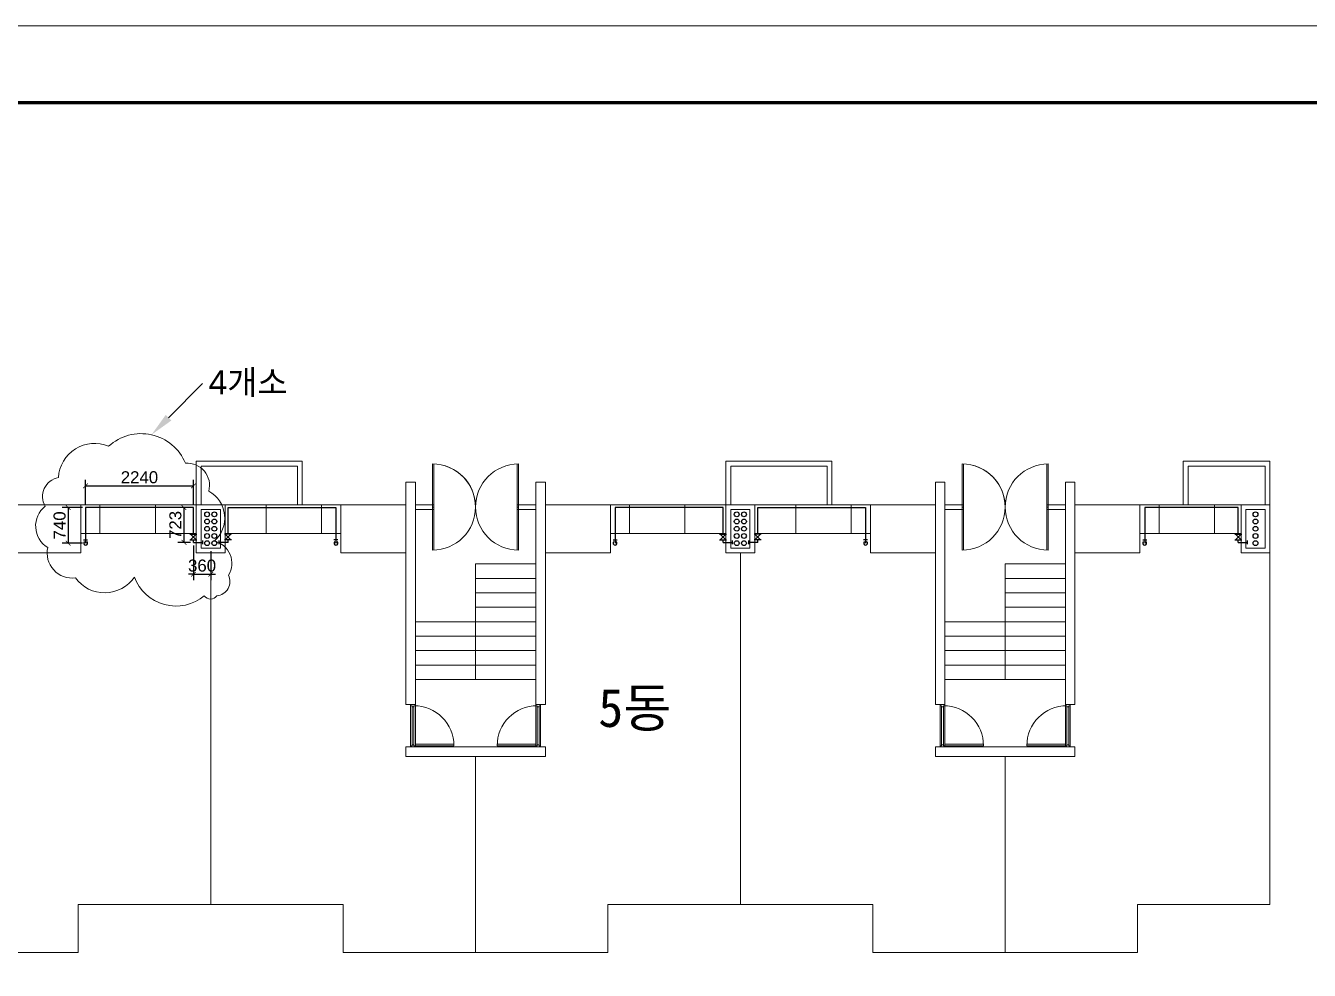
# Model space of a CAD drawing. Header units: millimetres. Extents: x 77978 to 1977917, y -128530 to 383426.
# Drawn here: x 1803352 to 1830012, y 109602 to 129213 of the extents above; entities that cross this region are included whole.
import ezdxf
from ezdxf import colors
from ezdxf.entities.mleader import LeaderData, LeaderLine
from ezdxf.math import Vec2, Vec3

# ---------------------------------------------------------------- set-up
doc = ezdxf.new("R2010")
doc.units = ezdxf.units.MM
doc.header["$LTSCALE"] = 20
doc.layers.get('0').update_dxf_attribs({"lineweight": 0})
doc.layers.add('TEXT', color=2, linetype='Continuous')
doc.layers.add('급수부품', color=2, linetype='Continuous')
for name, color, linetype, lineweight in [('WID', 6, 'Continuous', 0), ('건축선', 7, 'Continuous', 0), ('급수', 3, 'Continuous', 30), ('치수선', 1, 'Continuous', 0)]:
    doc.layers.add(name, color=color, linetype=linetype, lineweight=lineweight)
doc.styles.get("Standard").update_dxf_attribs({"font": 'arial.ttf'})
doc.styles.add('굴림800', font='', dxfattribs={"height": 800})
doc.styles.get('굴림800').set_extended_font_data('GulimChe')
doc.dimstyles.new('태림-100', dxfattribs={"dimscale": 100, "dimtxt": 2.5, "dimasz": 1, "dimexe": 1.25, "dimexo": 0.625, "dimgap": 0.5, "dimtad": 1, "dimdec": 0, "dimzin": 1, "dimdsep": 46, "dimtxsty": 'Standard', "dimblk": 'ARCHTICK', "dimcen": 2.5, "dimclrt": 2, "dimadec": 0, "dimazin": 0, "dimtfac": 1, "dimtdec": 0, "dimtix": 1, "dimtmove": 0, "dimatfit": 3, "dimfxl": 1, "dimarcsym": 0})

# ---------------------------------------------------------------- blocks, each defined once
blk = doc.blocks.new('상수도 도각-다중')
at = {"lineweight": 100}
blk.add_line((123000, 86100), (3000, 86100), dxfattribs=at)
blk.add_lwpolyline([(0, 0), (126000, 0), (126000, 89100), (0, 89100)], close=True)
blk = doc.blocks.new('A$C701459fe')
at = {"layer": '급수부품'}
for p, q in [((0, -283), (0, 284)), ((0, 233), (460, -232)), ((460, 233), (0, -232)), ((460, -283), (460, 284))]:
    blk.add_line(p, q, dxfattribs=at)
blk = doc.blocks.new('_ArchTick')
at = {"color": 0, "linetype": 'ByBlock', "const_width": 0.15}
blk.add_lwpolyline([(-0.5, -0.5), (0.5, 0.5)], dxfattribs=at)
blk = doc.blocks.new('*D5073')
at = {"layer": 'Defpoints', "color": 0}
for p in [(1806835, 119659), (1804595, 119209), (1806835, 119209)]:
    blk.add_point(p, dxfattribs=at)
at = {"layer": '치수선', "color": 0, "lineweight": -2}
for p, q in [((1804595, 119272), (1804595, 119784)), ((1806835, 119272), (1806835, 119784)), ((1804595, 119659), (1806835, 119659))]:
    blk.add_line(p, q, dxfattribs=at)
at = {"layer": '치수선', "color": 0, "linetype": 'ByBlock', "lineweight": -2, "xscale": 100, "yscale": 100, "zscale": 100, "rotation": 180}
blk.add_blockref('_ArchTick', (1804595, 119659), dxfattribs=at)
at = {"layer": '치수선', "color": 0, "linetype": 'ByBlock', "lineweight": -2, "xscale": 100, "yscale": 100, "zscale": 100}
blk.add_blockref('_ArchTick', (1806835, 119659), dxfattribs=at)
at = {"layer": '치수선', "color": 2, "insert": (1805715, 119837), "char_height": 250, "attachment_point": 5}
blk.add_mtext('2240', dxfattribs=at)
blk = doc.blocks.new('*D5074')
at = {"layer": 'Defpoints', "color": 0}
for p in [(1804595, 119209), (1804235, 118469), (1804595, 118469)]:
    blk.add_point(p, dxfattribs=at)
at = {"layer": '치수선', "color": 0, "lineweight": -2}
for p, q in [((1804532, 119209), (1804110, 119209)), ((1804235, 119209), (1804235, 118469)), ((1804532, 118469), (1804110, 118469))]:
    blk.add_line(p, q, dxfattribs=at)
at = {"layer": '치수선', "color": 0, "linetype": 'ByBlock', "lineweight": -2, "xscale": 100, "yscale": 100, "zscale": 100}
for p, rotation in [((1804235, 119209), 90), ((1804235, 118469), 270)]:
    blk.add_blockref('_ArchTick', p, dxfattribs=dict(at, rotation=rotation))
at = {"layer": '치수선', "color": 2, "insert": (1804057, 118839), "char_height": 250, "attachment_point": 5, "rotation": 90}
blk.add_mtext('740', dxfattribs=at)
blk = doc.blocks.new('*D5075')
at = {"layer": 'Defpoints', "color": 0}
for p in [(1806835, 119209), (1806639, 118487), (1806835, 118487)]:
    blk.add_point(p, dxfattribs=at)
at = {"layer": '치수선', "color": 0, "lineweight": -2}
for p, q in [((1806773, 119209), (1806514, 119209)), ((1806639, 119209), (1806639, 118487)), ((1806773, 118487), (1806514, 118487))]:
    blk.add_line(p, q, dxfattribs=at)
at = {"layer": '치수선', "color": 0, "linetype": 'ByBlock', "lineweight": -2, "xscale": 100, "yscale": 100, "zscale": 100}
for p, rotation in [((1806639, 119209), 90), ((1806639, 118487), 270)]:
    blk.add_blockref('_ArchTick', p, dxfattribs=dict(at, rotation=rotation))
at = {"layer": '치수선', "color": 2, "insert": (1806462, 118848), "char_height": 250, "attachment_point": 5, "rotation": 90}
blk.add_mtext('723', dxfattribs=at)
blk = doc.blocks.new('*D5076')
at = {"layer": 'Defpoints', "color": 0}
for p in [(1806835, 118484), (1807195, 118369), (1807195, 117825)]:
    blk.add_point(p, dxfattribs=at)
at = {"layer": '치수선', "color": 0, "lineweight": -2}
for p, q in [((1806835, 118421), (1806835, 117700)), ((1807195, 118307), (1807195, 117700)), ((1806835, 117825), (1806735, 117825)), ((1806835, 117825), (1807195, 117825)), ((1807195, 117825), (1807295, 117825))]:
    blk.add_line(p, q, dxfattribs=at)
at = {"layer": '치수선', "color": 0, "linetype": 'ByBlock', "lineweight": -2, "xscale": 100, "yscale": 100, "zscale": 100}
blk.add_blockref('_ArchTick', (1806835, 117825), dxfattribs=at)
at = {"layer": '치수선', "color": 0, "linetype": 'ByBlock', "lineweight": -2, "xscale": 100, "yscale": 100, "zscale": 100, "rotation": 180}
blk.add_blockref('_ArchTick', (1807195, 117825), dxfattribs=at)
at = {"layer": '치수선', "color": 2, "insert": (1807015, 118003), "char_height": 250, "attachment_point": 5}
blk.add_mtext('360', dxfattribs=at)

msp = doc.modelspace()

# ---------------------------------------------------------------- linework, layer by layer
for p, q in [((1808995.1, 119269.1), (1808995.1, 120069.1)), ((1819995.1, 119269.1), (1819995.1, 120069.1)), ((1827495.1, 119269.1), (1827495.1, 120069.1)), ((1811245.1, 119739.1), (1811445.1, 119739.1)), ((1813945.1, 119739.1), (1814145.1, 119739.1)), ((1822245.1, 119739.1), (1822445.1, 119739.1)), ((1824945.1, 119739.1), (1825145.1, 119739.1)), ((1802945.1, 119269.1), (1811245.1, 119269.1)), ((1804495.1, 119269.1), (1804495.1, 118269.1)), ((1806045.1, 119269.1), (1806045.1, 118669.1)), ((1808345.1, 119269.1), (1808345.1, 118669.1)), ((1809895.1, 119269.1), (1809895.1, 118269.1)), ((1814145.1, 119269.1), (1822245.1, 119269.1)), ((1815495.1, 119269.1), (1815495.1, 118269.1)), ((1817045.1, 119269.1), (1817045.1, 118669.1)), ((1819345.1, 119269.1), (1819345.1, 118669.1)), ((1820895.1, 119269.1), (1820895.1, 118269.1)), ((1825145.1, 119269.1), (1829195.1, 119269.1)), ((1826495.1, 119269.1), (1826495.1, 118269.1)), ((1828045.1, 119269.1), (1828045.1, 118669.1)), ((1829195.1, 119269.1), (1829195.1, 110969.1)), ((1804495.1, 118669.1), (1804595.1, 118669.1)), ((1804895.1, 118669.1), (1806895.1, 118669.1)), ((1809495.1, 118669.1), (1807495.1, 118669.1)), ((1809895.1, 118669.1), (1809795.1, 118669.1)), ((1815495.1, 118669.1), (1815595.1, 118669.1)), ((1815895.1, 118669.1), (1817895.1, 118669.1)), ((1820495.1, 118669.1), (1818495.1, 118669.1)), ((1820895.1, 118669.1), (1820795.1, 118669.1)), ((1826495.1, 118669.1), (1826595.1, 118669.1)), ((1826895.1, 118669.1), (1828595.1, 118669.1)), ((1804495.1, 118269.1), (1803145.1, 118269.1)), ((1807195.1, 110969.1), (1807195.1, 118269.1)), ((1809895.1, 118269.1), (1811245.1, 118269.1)), ((1815495.1, 118269.1), (1814145.1, 118269.1)), ((1818195.1, 110969.1), (1818195.1, 118269.1)), ((1820895.1, 118269.1), (1822245.1, 118269.1)), ((1826495.1, 118269.1), (1825145.1, 118269.1)), ((1812695.1, 115639.1), (1812695.1, 118039.1)), ((1812695.1, 115639.1), (1812695.1, 118039.1)), ((1823695.1, 115639.1), (1823695.1, 118039.1)), ((1823695.1, 115639.1), (1823695.1, 118039.1)), ((1812695.1, 109969.1), (1812695.1, 114039.1)), ((1823695.1, 109969.1), (1823695.1, 114039.1)), ((1809945.1, 110969.1), (1804445.1, 110969.1)), ((1804445.1, 110969.1), (1804445.1, 109969.1)), ((1809945.1, 109969.1), (1809945.1, 110969.1)), ((1820945.1, 110969.1), (1815445.1, 110969.1)), ((1815445.1, 110969.1), (1815445.1, 109969.1)), ((1820945.1, 109969.1), (1820945.1, 110969.1)), ((1829195.1, 110969.1), (1826445.1, 110969.1)), ((1826445.1, 110969.1), (1826445.1, 109969.1)), ((1804445.1, 109969.1), (1798945.1, 109969.1)), ((1815445.1, 109969.1), (1809945.1, 109969.1)), ((1826445.1, 109969.1), (1820945.1, 109969.1))]:
    msp.add_line(p, q)
at = {"color": 5}
for p, q in [((1806995.1, 119269.1), (1808995.1, 119269.1)), ((1817995.1, 119269.1), (1819995.1, 119269.1))]:
    msp.add_line(p, q, dxfattribs=at)
for points in [[(1809095.1, 120169.1), (1806895.1, 120169.1), (1806895.1, 119269.1), (1809095.1, 119269.1)], [(1808995.1, 120069.1), (1806995.1, 120069.1), (1806995.1, 119269.1), (1808995.1, 119269.1)], [(1820095.1, 120169.1), (1817895.1, 120169.1), (1817895.1, 119269.1), (1820095.1, 119269.1)], [(1819995.1, 120069.1), (1817995.1, 120069.1), (1817995.1, 119269.1), (1819995.1, 119269.1)], [(1827395.1, 120169.1), (1829195.1, 120169.1), (1829195.1, 119269.1), (1827395.1, 119269.1)], [(1827495.1, 120069.1), (1829095.1, 120069.1), (1829095.1, 119269.1), (1827495.1, 119269.1)], [(1804895.1, 118669.1), (1804495.1, 118669.1), (1804495.1, 119269.1), (1804895.1, 119269.1)], [(1806895.1, 118269.1), (1807495.1, 118269.1), (1807495.1, 119269.1), (1806895.1, 119269.1)], [(1809495.1, 118669.1), (1809895.1, 118669.1), (1809895.1, 119269.1), (1809495.1, 119269.1)], [(1815895.1, 118669.1), (1815495.1, 118669.1), (1815495.1, 119269.1), (1815895.1, 119269.1)], [(1817895.1, 118269.1), (1818495.1, 118269.1), (1818495.1, 119269.1), (1817895.1, 119269.1)], [(1820495.1, 118669.1), (1820895.1, 118669.1), (1820895.1, 119269.1), (1820495.1, 119269.1)], [(1826895.1, 118669.1), (1826495.1, 118669.1), (1826495.1, 119269.1), (1826895.1, 119269.1)], [(1829195.1, 118269.1), (1828595.1, 118269.1), (1828595.1, 119269.1), (1829195.1, 119269.1)], [(1806995.1, 118369.1), (1807395.1, 118369.1), (1807395.1, 119169.1), (1806995.1, 119169.1)], [(1817995.1, 118369.1), (1818395.1, 118369.1), (1818395.1, 119169.1), (1817995.1, 119169.1)], [(1829095.1, 118369.1), (1828695.1, 118369.1), (1828695.1, 119169.1), (1829095.1, 119169.1)]]:
    msp.add_lwpolyline(points, close=True)
at = {"layer": 'WID'}
for p, q in [((1811800.1, 119219.1), (1811800.1, 120114.1)), ((1811830.1, 119219.1), (1811830.1, 120113.6)), ((1813560.1, 119219.1), (1813560.1, 120113.6)), ((1813560.1, 119269.1), (1813560.1, 120109.7)), ((1813590.1, 119219.1), (1813590.1, 120114.1)), ((1813590.1, 119219.1), (1813590.1, 120110.3)), ((1822800.1, 119219.1), (1822800.1, 120114.1)), ((1822830.1, 119219.1), (1822830.1, 120113.6)), ((1824560.1, 119219.1), (1824560.1, 120113.6)), ((1824560.1, 119269.1), (1824560.1, 120109.7)), ((1824590.1, 119219.1), (1824590.1, 120114.1)), ((1824590.1, 119219.1), (1824590.1, 120110.3)), ((1811445.1, 119269.1), (1811830.1, 119269.1)), ((1811775.1, 119269.1), (1811800.1, 119269.1)), ((1811800.1, 119269.1), (1811800.1, 119169.1)), ((1811830.1, 119269.1), (1811800.1, 119269.1)), ((1811830.1, 119219.1), (1811800.1, 119219.1)), ((1811800.1, 119219.1), (1811800.1, 118324.1)), ((1811830.1, 119219.1), (1811830.1, 118324.6)), ((1813560.1, 119269.1), (1813945.1, 119269.1)), ((1813590.1, 119269.1), (1813560.1, 119269.1)), ((1813560.1, 119219.1), (1813590.1, 119219.1)), ((1813560.1, 119219.1), (1813560.1, 118324.6)), ((1813560.1, 119219.1), (1813590.1, 119219.1)), ((1813590.1, 119269.1), (1813590.1, 119169.1)), ((1813615.1, 119269.1), (1813590.1, 119269.1)), ((1813590.1, 119269.1), (1813590.1, 119169.1)), ((1813590.1, 119219.1), (1813590.1, 118324.1)), ((1822445.1, 119269.1), (1822830.1, 119269.1)), ((1822775.1, 119269.1), (1822800.1, 119269.1)), ((1822800.1, 119269.1), (1822800.1, 119169.1)), ((1822830.1, 119269.1), (1822800.1, 119269.1)), ((1822830.1, 119219.1), (1822800.1, 119219.1)), ((1822800.1, 119219.1), (1822800.1, 118324.1)), ((1822830.1, 119219.1), (1822830.1, 118324.6)), ((1824560.1, 119269.1), (1824945.1, 119269.1)), ((1824590.1, 119269.1), (1824560.1, 119269.1)), ((1824560.1, 119219.1), (1824590.1, 119219.1)), ((1824560.1, 119219.1), (1824560.1, 118324.6)), ((1824560.1, 119219.1), (1824590.1, 119219.1)), ((1824590.1, 119269.1), (1824590.1, 119169.1)), ((1824615.1, 119269.1), (1824590.1, 119269.1)), ((1824590.1, 119269.1), (1824590.1, 119169.1)), ((1824590.1, 119219.1), (1824590.1, 118324.1)), ((1811445.1, 119169.1), (1811830.1, 119169.1)), ((1811800.1, 119169.1), (1811775.1, 119169.1)), ((1811775.1, 119169.1), (1811800.1, 119169.1)), ((1811830.1, 119169.1), (1811800.1, 119169.1)), ((1813560.1, 119169.1), (1813945.1, 119169.1)), ((1813560.1, 119169.1), (1813590.1, 119169.1)), ((1813590.1, 119169.1), (1813615.1, 119169.1)), ((1822445.1, 119169.1), (1822830.1, 119169.1)), ((1822800.1, 119169.1), (1822775.1, 119169.1)), ((1822775.1, 119169.1), (1822800.1, 119169.1)), ((1822830.1, 119169.1), (1822800.1, 119169.1)), ((1824560.1, 119169.1), (1824945.1, 119169.1)), ((1824560.1, 119169.1), (1824590.1, 119169.1)), ((1824590.1, 119169.1), (1824615.1, 119169.1)), ((1811445.1, 115119.1), (1811345.1, 115119.1)), ((1811345.1, 115119.1), (1811345.1, 115094.1)), ((1811445.1, 115119.1), (1811345.1, 115119.1)), ((1811345.1, 115094.1), (1811345.1, 114294.1)), ((1811345.1, 115094.1), (1811375.6, 115094.1)), ((1811375.6, 115094.1), (1811375.6, 114284.1)), ((1811375.6, 115094.1), (1811375.6, 115074.1)), ((1811375.6, 115074.1), (1811415.6, 115074.1)), ((1811415.6, 115094.1), (1811445.1, 115094.1)), ((1811415.6, 115094.1), (1811415.6, 114264.1)), ((1811445.1, 115094.1), (1811445.1, 115119.1)), ((1811445.1, 114264.1), (1811445.1, 115094.1)), ((1813945.1, 115119.1), (1814045.1, 115119.1)), ((1813945.1, 115119.1), (1814045.1, 115119.1)), ((1813945.1, 115119.1), (1814045.1, 115119.1)), ((1813945.1, 115094.1), (1813945.1, 115119.1)), ((1813945.1, 115119.1), (1814045.1, 115119.1)), ((1813974.5, 115094.1), (1813945.1, 115094.1)), ((1813945.1, 114264.1), (1813945.1, 115094.1)), ((1813974.5, 115094.1), (1813974.5, 114264.1)), ((1814014.5, 115074.1), (1813974.5, 115074.1)), ((1814014.5, 115094.1), (1814014.5, 114284.1)), ((1814045.1, 115094.1), (1814014.5, 115094.1)), ((1814014.5, 115094.1), (1814014.5, 115074.1)), ((1814045.1, 115119.1), (1814045.1, 115094.1)), ((1814045.1, 115094.1), (1814045.1, 114294.1)), ((1822445.1, 115119.1), (1822345.1, 115119.1)), ((1822345.1, 115119.1), (1822345.1, 115094.1)), ((1822445.1, 115119.1), (1822345.1, 115119.1)), ((1822345.1, 115094.1), (1822345.1, 114294.1)), ((1822345.1, 115094.1), (1822375.6, 115094.1)), ((1822375.6, 115094.1), (1822375.6, 114284.1)), ((1822375.6, 115094.1), (1822375.6, 115074.1)), ((1822375.6, 115074.1), (1822415.6, 115074.1)), ((1822415.6, 115094.1), (1822445.1, 115094.1)), ((1822415.6, 115094.1), (1822415.6, 114264.1)), ((1822445.1, 115094.1), (1822445.1, 115119.1)), ((1822445.1, 114264.1), (1822445.1, 115094.1)), ((1824945.1, 115119.1), (1825045.1, 115119.1)), ((1824945.1, 115119.1), (1825045.1, 115119.1)), ((1824945.1, 115119.1), (1825045.1, 115119.1)), ((1824945.1, 115094.1), (1824945.1, 115119.1)), ((1824945.1, 115119.1), (1825045.1, 115119.1)), ((1824974.5, 115094.1), (1824945.1, 115094.1)), ((1824945.1, 114264.1), (1824945.1, 115094.1)), ((1824974.5, 115094.1), (1824974.5, 114264.1)), ((1825014.5, 115074.1), (1824974.5, 115074.1)), ((1825014.5, 115094.1), (1825014.5, 114284.1)), ((1825045.1, 115094.1), (1825014.5, 115094.1)), ((1825014.5, 115094.1), (1825014.5, 115074.1)), ((1825045.1, 115119.1), (1825045.1, 115094.1)), ((1825045.1, 115094.1), (1825045.1, 114294.1)), ((1811345.1, 114294.1), (1811345.1, 114264.1)), ((1811345.1, 114264.1), (1811345.1, 114239.1)), ((1811375.6, 114264.1), (1811345.1, 114264.1)), ((1811345.1, 114239.1), (1811445.1, 114239.1)), ((1811375.6, 114284.1), (1811375.6, 114264.1)), ((1811415.6, 114284.1), (1811375.6, 114284.1)), ((1811415.6, 114264.1), (1811445.1, 114264.1)), ((1811445.1, 114294.1), (1812245, 114294.1)), ((1811445.1, 114264.1), (1812245.6, 114264.1)), ((1811445.1, 114239.1), (1811445.1, 114264.1)), ((1813945.1, 114264.1), (1813144.5, 114264.1)), ((1813945.1, 114294.1), (1813145.1, 114294.1)), ((1813945.1, 114239.1), (1813945.1, 114264.1)), ((1813974.5, 114264.1), (1813945.1, 114264.1)), ((1814045.1, 114239.1), (1813945.1, 114239.1)), ((1813974.5, 114284.1), (1814014.5, 114284.1)), ((1814014.5, 114284.1), (1814014.5, 114264.1)), ((1814014.5, 114264.1), (1814045.1, 114264.1)), ((1814045.1, 114294.1), (1814045.1, 114264.1)), ((1814045.1, 114264.1), (1814045.1, 114239.1)), ((1822345.1, 114294.1), (1822345.1, 114264.1)), ((1822345.1, 114264.1), (1822345.1, 114239.1)), ((1822375.6, 114264.1), (1822345.1, 114264.1)), ((1822345.1, 114239.1), (1822445.1, 114239.1)), ((1822375.6, 114284.1), (1822375.6, 114264.1)), ((1822415.6, 114284.1), (1822375.6, 114284.1)), ((1822415.6, 114264.1), (1822445.1, 114264.1)), ((1822445.1, 114294.1), (1823245, 114294.1)), ((1822445.1, 114264.1), (1823245.6, 114264.1)), ((1822445.1, 114239.1), (1822445.1, 114264.1)), ((1824945.1, 114264.1), (1824144.5, 114264.1)), ((1824945.1, 114294.1), (1824145.1, 114294.1)), ((1824945.1, 114239.1), (1824945.1, 114264.1)), ((1824974.5, 114264.1), (1824945.1, 114264.1)), ((1825045.1, 114239.1), (1824945.1, 114239.1)), ((1824974.5, 114284.1), (1825014.5, 114284.1)), ((1825014.5, 114284.1), (1825014.5, 114264.1)), ((1825014.5, 114264.1), (1825045.1, 114264.1)), ((1825045.1, 114294.1), (1825045.1, 114264.1)), ((1825045.1, 114264.1), (1825045.1, 114239.1))]:
    msp.add_line(p, q, dxfattribs=at)
for centre, radius, start, end in [((1811800.1, 119219.1), 895, 356.79745, 90), ((1811800.1, 119219.1), 895, 270, 90), ((1813590.1, 119219.1), 895, 90, 270), ((1822800.1, 119219.1), 895, 356.79745, 90), ((1822800.1, 119219.1), 895, 270, 90), ((1824590.1, 119219.1), 895, 90, 270), ((1811415.6, 114264.1), 830, 0, 90), ((1813974.5, 114264.1), 830, 90, 180), ((1822415.6, 114264.1), 830, 0, 90), ((1824974.5, 114264.1), 830, 90, 180)]:
    msp.add_arc(centre, radius, start, end, dxfattribs=at)
at = {"layer": '건축선'}
for p, q in [((1811445.1, 119739.1), (1811445.1, 115119.1)), ((1813945.1, 115119.1), (1813945.1, 119739.1)), ((1822445.1, 119739.1), (1822445.1, 115119.1)), ((1824945.1, 115119.1), (1824945.1, 119739.1)), ((1812695.1, 118039.1), (1813945.1, 118039.1)), ((1812695.1, 118039.1), (1812695.1, 115639.1)), ((1823695.1, 118039.1), (1824945.1, 118039.1)), ((1823695.1, 118039.1), (1823695.1, 115639.1)), ((1812695.1, 117739.1), (1813945.1, 117739.1)), ((1823695.1, 117739.1), (1824945.1, 117739.1)), ((1812695.1, 117439.1), (1813945.1, 117439.1)), ((1823695.1, 117439.1), (1824945.1, 117439.1)), ((1812695.1, 117139.1), (1813945.1, 117139.1)), ((1823695.1, 117139.1), (1824945.1, 117139.1)), ((1811445.1, 116839.1), (1813945.1, 116839.1)), ((1822445.1, 116839.1), (1824945.1, 116839.1)), ((1811445.1, 116539.1), (1813945.1, 116539.1)), ((1822445.1, 116539.1), (1824945.1, 116539.1)), ((1811445.1, 116239.1), (1813945.1, 116239.1)), ((1822445.1, 116239.1), (1824945.1, 116239.1)), ((1811445.1, 115939.1), (1813945.1, 115939.1)), ((1822445.1, 115939.1), (1824945.1, 115939.1)), ((1811445.1, 115639.1), (1813945.1, 115639.1)), ((1822445.1, 115639.1), (1824945.1, 115639.1)), ((1811445.1, 115119.1), (1811245.1, 115119.1)), ((1811445.1, 115119.1), (1811245.1, 115119.1)), ((1813945.1, 115119.1), (1814145.1, 115119.1)), ((1813945.1, 115119.1), (1814145.1, 115119.1)), ((1822445.1, 115119.1), (1822245.1, 115119.1)), ((1822445.1, 115119.1), (1822245.1, 115119.1)), ((1824945.1, 115119.1), (1825145.1, 115119.1)), ((1824945.1, 115119.1), (1825145.1, 115119.1)), ((1811245.1, 114239.1), (1811245.1, 114039.1)), ((1811245.1, 114239.1), (1814145.1, 114239.1)), ((1814145.1, 114039.1), (1814145.1, 114239.1)), ((1822245.1, 114239.1), (1822245.1, 114039.1)), ((1822245.1, 114239.1), (1825145.1, 114239.1)), ((1825145.1, 114039.1), (1825145.1, 114239.1)), ((1811245.1, 114039.1), (1812695.1, 114039.1)), ((1812695.1, 114039.1), (1814145.1, 114039.1)), ((1822245.1, 114039.1), (1823695.1, 114039.1)), ((1823695.1, 114039.1), (1825145.1, 114039.1))]:
    msp.add_line(p, q, dxfattribs=at)
for points in [[(1811245.1, 115119.1), (1811245.1, 119739.1)], [(1814145.1, 119739.1), (1814145.1, 119479.1), (1814145.1, 115119.1)], [(1822245.1, 115119.1), (1822245.1, 119739.1)], [(1825145.1, 119739.1), (1825145.1, 119479.1), (1825145.1, 115119.1)]]:
    msp.add_lwpolyline(points, dxfattribs=at)
at = {"layer": '급수'}
for p, q in [((1804594.9, 119209.1), (1804595.1, 118539.1)), ((1806835.1, 119209.1), (1804594.9, 119209.1)), ((1806835.1, 118657.1), (1806835.1, 119209.1)), ((1807555.1, 118657.1), (1807555.1, 119209.1)), ((1807555.1, 119209.1), (1809795.3, 119209.1)), ((1809795.3, 119209.1), (1809795, 118539.1)), ((1815594.9, 119209.1), (1815595.1, 118539.1)), ((1817835.1, 119209.1), (1815594.9, 119209.1)), ((1817835.1, 118657.1), (1817835.1, 119209.1)), ((1818555.1, 118657.1), (1818555.1, 119209.1)), ((1818555.1, 119209.1), (1820795.3, 119209.1)), ((1820795.3, 119209.1), (1820795, 118539.1)), ((1826594.9, 119209.1), (1826595.1, 118539.1)), ((1828535.1, 119209.1), (1826594.9, 119209.1)), ((1828535.1, 118657.1), (1828535.1, 119209.1)), ((1806835.1, 118486.6), (1806835.1, 118539.7)), ((1806835.1, 118486.6), (1807024.7, 118486.6)), ((1807555.1, 118486.6), (1807365.4, 118486.6)), ((1807555.1, 118486.6), (1807555.1, 118539.7)), ((1817835.1, 118486.6), (1817835.1, 118539.7)), ((1817835.1, 118486.6), (1818024.7, 118486.6)), ((1818555.1, 118486.6), (1818365.4, 118486.6)), ((1818555.1, 118486.6), (1818555.1, 118539.7)), ((1828535.1, 118598.2), (1828535.1, 118598.6)), ((1828535.1, 118486.6), (1828535.1, 118539.7)), ((1828535.1, 118486.6), (1828724.7, 118486.6))]:
    msp.add_line(p, q, dxfattribs=at)
at = {"layer": '급수', "color": 2}
for p, q in [((1804555.1, 118539.1), (1804635.1, 118539.1)), ((1804595.1, 118539.1), (1804595.1, 118469.1)), ((1804595.1, 118469.1), (1804595.1, 118469.1)), ((1807024.7, 118526.6), (1807024.7, 118446.6)), ((1807365.5, 118526.6), (1807365.4, 118446.6)), ((1809835.1, 118539.1), (1809755.1, 118539.1)), ((1809795, 118469.1), (1809795.1, 118469.1)), ((1809795.1, 118539.1), (1809795.1, 118469.1)), ((1815555.1, 118539.1), (1815635.1, 118539.1)), ((1815595.1, 118539.1), (1815595.1, 118469.1)), ((1815595.1, 118469.1), (1815595.1, 118469.1)), ((1818024.7, 118526.6), (1818024.7, 118446.6)), ((1818365.5, 118526.6), (1818365.4, 118446.6)), ((1820835.1, 118539.1), (1820755.1, 118539.1)), ((1820795, 118469.1), (1820795.1, 118469.1)), ((1820795.1, 118539.1), (1820795.1, 118469.1)), ((1826555.1, 118539.1), (1826635.1, 118539.1)), ((1826595.1, 118539.1), (1826595.1, 118469.1)), ((1826595.1, 118469.1), (1826595.1, 118469.1)), ((1828724.7, 118526.6), (1828724.7, 118446.6))]:
    msp.add_line(p, q, dxfattribs=at)
at = {"layer": '급수'}
for centre in [(1807120.1, 119069.1), (1807120.1, 118919.1), (1807270.1, 119069.1), (1807270.1, 118919.1), (1818120.1, 119069.1), (1818120.1, 118919.1), (1818270.1, 119069.1), (1818270.1, 118919.1), (1828895.1, 119069.1), (1828895.1, 118919.1), (1807120.1, 118769.1), (1807120.1, 118619.1), (1807270.1, 118769.1), (1807270.1, 118619.1), (1818120.1, 118769.1), (1818120.1, 118619.1), (1818270.1, 118769.1), (1818270.1, 118619.1), (1828895.1, 118769.1), (1828895.1, 118619.1), (1807120.1, 118469.1), (1807270.1, 118469.1), (1818120.1, 118469.1), (1818270.1, 118469.1), (1828895.1, 118469.1)]:
    msp.add_circle(centre, 50, dxfattribs=at)
at = {"layer": '급수', "color": 2}
for centre, start, end in [((1804595.1, 118469.1), 126.02045, 54.02045), ((1809795, 118469.1), 125.97955, 53.97955), ((1815595.1, 118469.1), 126.02045, 54.02045), ((1820795, 118469.1), 125.97955, 53.97955), ((1826595.1, 118469.1), 126.02045, 54.02045)]:
    msp.add_arc(centre, 40, start, end, dxfattribs=at)
at = {"layer": '치수선'}
msp.add_lwpolyline([(1805073.6, 120480.6, 0.5206), (1804032.9, 119830.2, 0.5206), (1804032.9, 119830.2, 0.5206), (1803754.1, 119235.5, 0.5206), (1803754.1, 119235.5, 0.5206), (1803809.9, 118380.6, 0.5206), (1803809.9, 118380.6, 0.5206), (1804385.9, 117748.8, 0.5206), (1804385.9, 117748.8, 0.5206), (1805612.5, 117767.4, 0.5206), (1805612.5, 117767.4, 0.5206), (1807062, 117377.1, 0.5206), (1807062, 117377.1, 0.5206), (1807322.2, 117377.1, 0.5206), (1807322.2, 117377.1, 0.5206), (1807563.8, 117804.5, 0.5206), (1807563.8, 117804.5, 0.5206), (1807266.4, 118510.7, 0.5206), (1807266.4, 118510.7, 0.5206), (1807154.9, 119551.4, 0.5206), (1807154.9, 119551.4, 0.5206), (1806671.8, 120127.5, 0.5206), (1806671.8, 120127.5, 0.5206)], format="xyb", close=True, dxfattribs=at)

# ---------------------------------------------------------------- block references
at = {"color": 0, "xscale": 0.5333333333333333, "yscale": 0.5333333333333333, "zscale": 0.5333333333333333}
msp.add_blockref('상수도 도각-다중', (1782496.9, 81693.2), dxfattribs=at)
at = {"layer": '급수부품', "yscale": 0.255000000187131, "zscale": 0.255000000187131}
for p, xscale, rotation in [((1806835.1, 118657.1), 0.255000000187131, 269.9869044953826), ((1807555.1, 118657.1), -0.255000000187131, 90.01309550461731), ((1817835.1, 118657.1), 0.255000000187131, 269.9869044953826), ((1818555.1, 118657.1), -0.255000000187131, 90.01309550461731), ((1828535.1, 118657.1), 0.255000000187131, 269.9869044953826)]:
    msp.add_blockref('A$C701459fe', p, dxfattribs=dict(at, xscale=xscale, rotation=rotation))

# ---------------------------------------------------------------- texts
at = {"layer": 'TEXT', "insert": (1815245.4, 115454.2), "char_height": 800, "width": 2446.681, "attachment_point": 1, "style": '굴림800'}
msp.add_mtext('5동', dxfattribs=at)

# ---------------------------------------------------------------- dimensions: what is measured, and where the dimension line sits
at = {"layer": '치수선'}
for base, p1, p2, picture, middle in [((1806835.1, 119659.2), (1804594.9, 119209.1), (1806835.1, 119209.1), '*D5073', (1805715, 119836.8)), ((1807195.1, 117825), (1806835.1, 118483.5), (1807195.1, 118369.1), '*D5076', (1807015.1, 118002.7))]:
    dim = msp.add_linear_dim(base=base, p1=p1, p2=p2, dimstyle='태림-100', dxfattribs=at)
    dim.commit()
    dim.dimension.update_dxf_attribs({"geometry": picture, "text_midpoint": middle})
for base, p1, p2, picture, middle in [((1804234.8, 118469.1), (1804594.9, 119209.1), (1804594.9, 118469.1), '*D5074', (1804057.2, 118839.1)), ((1806639.2462, 118486.6154), (1806835.0639, 119209.1239), (1806835.0639, 118486.6154), '*D5075', (1806461.5176, 118847.8696))]:
    dim = msp.add_linear_dim(base=base, p1=p1, p2=p2, angle=90, dimstyle='태림-100', dxfattribs=at)
    dim.commit()
    dim.dimension.update_dxf_attribs({"geometry": picture, "text_midpoint": middle})

# ---------------------------------------------------------------- leaders
ml = msp.add_multileader_mtext('Standard', dxfattribs=at)
ml.set_content('4{\\f굴림|b0|i0|c129|p50;개}소', color=2)
ml.set_leader_properties(color=1)
ml.build(insert=Vec2(0, 0))
ml.multileader.update_dxf_attribs({"has_dogleg": 0, "dogleg_length": 1.5, "arrow_head_size": 500, "scale": 500})
ctx = ml.context
ctx.base_point, ctx.scale, ctx.char_height, ctx.arrow_head_size, ctx.landing_gap_size, ctx.plane_origin = Vec3(1807024.9, 121781.5), 500, 500, 500, 125, Vec3(1805964.6, 120720.1)
ctx.attachment_type = 1
notes = []
notes.append((ctx, [(0, (1, 1, 0), (1806274.9, 121781.5), (1, 0), 750, [(0, [(1805964.6, 120720.1), (1807024.9, 121781.5), (1807024.9, 121781.5), (1807024.9, 121781.5), (1807024.9, 121781.5), (1807024.9, 121781.5), (1807024.9, 121781.5), (1807024.9, 121781.5), (1807024.9, 121781.5), (1807024.9, 121781.5), (1807024.9, 121781.5), (1807024.9, 121781.5), (1807024.9, 121781.5)], 0, [])])]))
ctx.mtext.insert, ctx.mtext.flow_direction = Vec3(1807149.9, 122059.8), 5
for ctx, leaders in notes:
    for number, flags, end, landing, length, lines in leaders:
        leader = LeaderData()
        leader.index, (leader.has_last_leader_line, leader.has_dogleg_vector, leader.attachment_direction) = number, flags
        leader.last_leader_point, leader.dogleg_vector, leader.dogleg_length = Vec3(end), Vec3(landing), length
        for number, points, colour, breaks in lines:
            line = LeaderLine()
            line.index, line.vertices, line.color, line.breaks = number, Vec3.list(points), colors.encode_raw_color(colour), breaks
            leader.lines.append(line)
        ctx.leaders.append(leader)

doc.saveas('drawing.dxf')
